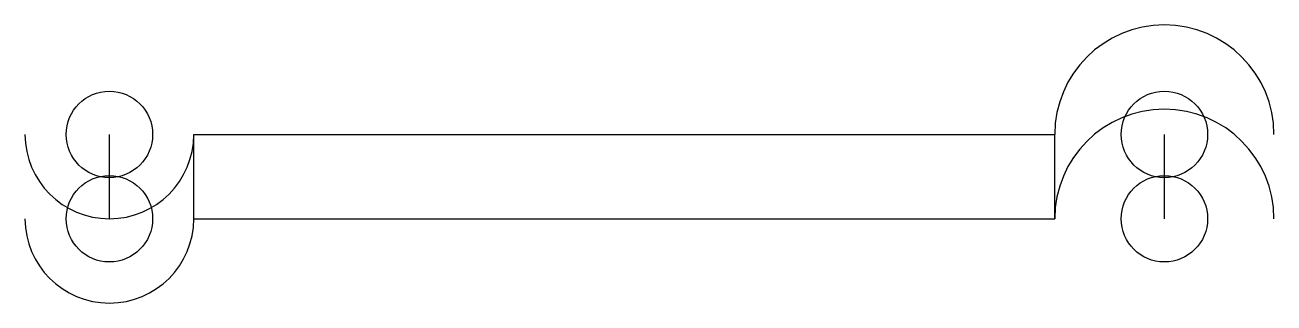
# Model space of a CAD drawing. Header units: millimetres. Extents: x -8 to 110, y -12 to 14.
import ezdxf

# ---------------------------------------------------------------- set-up
doc = ezdxf.new("R2010")
doc.units = ezdxf.units.MM
doc.layers.add('Part', color=7, linetype='CONTINUOUS')

msp = doc.modelspace()

# ---------------------------------------------------------------- linework, layer by layer
at = {"layer": 'Part'}
for p, q in [((0, -4, 4.1), (0, 4, 4.1)), ((0, -4, 4.1), (0, 4, 4.1)), ((8, -4, -6), (8, 4, -6)), ((8, 4, -6), (89.61, 4, -6)), ((8, -4, 6), (8, 4, 6)), ((8, -4, -6), (8, 4, -6)), ((8, 4, -6), (89.61, 4, -6)), ((8, 4, 6), (89.61, 4, 6)), ((8, -4, 6), (8, 4, 6)), ((8, 4, 6), (89.61, 4, 6)), ((89.61, -4, -6), (89.61, 4, -6)), ((89.61, -4, 6), (89.61, 4, 6)), ((89.61, -4, -6), (89.61, 4, -6)), ((89.61, -4, 6), (89.61, 4, 6)), ((100, -4, 4.1), (100, 4, 4.1)), ((100, -4, 4.1), (100, 4, 4.1)), ((8, -4, -6), (89.61, -4, -6)), ((8, -4, -6), (89.61, -4, -6)), ((8, -4, 6), (89.61, -4, 6)), ((8, -4, 6), (89.61, -4, 6))]:
    msp.add_line(p, q, dxfattribs=at)
for centre in [(0, 4), (0, 4), (100, 4), (100, 4), (0, -4), (0, -4), (100, -4), (100, -4)]:
    msp.add_circle(centre, 4.1, dxfattribs=at)
for centre, radius, start, end in [((100, 4), 10.39, 0, 180), ((100, 4), 10.39, 0, 180), ((100, -4), 10.39, 0, 180), ((100, -4), 10.39, 0, 180), ((0, 4), 8, 180, 0), ((0, 4), 8, 180, 0), ((0, 4), 0, 0, 0), ((0, 4), 0, 0, 0), ((100, 4), 0, 180, 0), ((100, 4), 0, 180, 0), ((0, -4), 8, 180, 0), ((0, -4), 8, 180, 0), ((0, -4), 0, 0, 0), ((0, -4), 0, 0, 0), ((100, -4), 0, 180, 0), ((100, -4), 0, 180, 0)]:
    msp.add_arc(centre, radius, start, end, dxfattribs=at)

doc.saveas('drawing.dxf')
